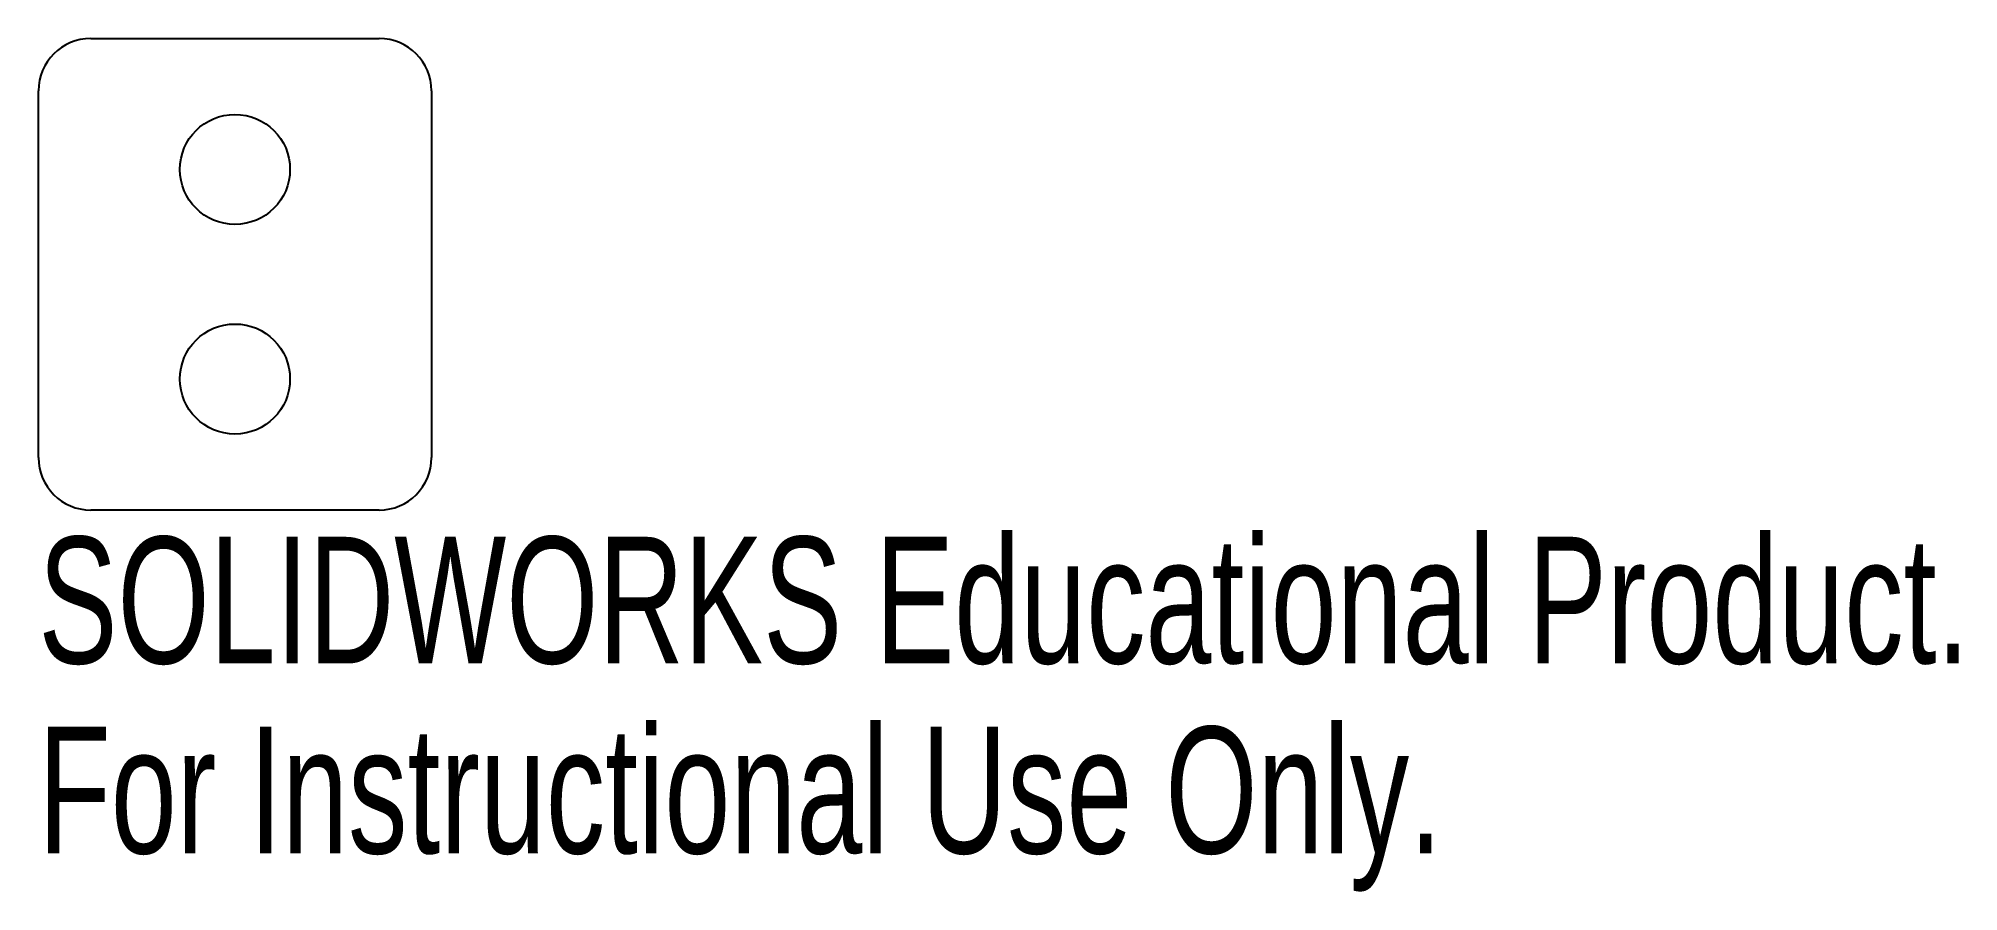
# Model space of a CAD drawing. Header units: millimetres. Extents: x -7.5 to 65.8, y -23.6 to 9.
import ezdxf

# ---------------------------------------------------------------- set-up
doc = ezdxf.new("R2010")
doc.units = ezdxf.units.MM
doc.styles.add('SLDTEXTSTYLE0', font='TXT', dxfattribs={"width": 0.7})

msp = doc.modelspace()

# ---------------------------------------------------------------- linework, layer by layer
at = {"color": 7, "linetype": 'Continuous', "lineweight": 25}
for p, q in [((-5.5, 9), (5.5, 9)), ((-7.5, -7), (-7.5, 7)), ((7.5, 7), (7.5, -7)), ((5.5, -9), (-5.5, -9))]:
    msp.add_line(p, q, dxfattribs=at)
for centre in [(0, 4), (0, -4)]:
    msp.add_circle(centre, 2.1, dxfattribs=at)
for centre, start, end in [((-5.5, 7), 90, 180), ((5.5, 7), 0, 90), ((-5.5, -7), 180, 270), ((5.5, -7), 270, 0)]:
    msp.add_arc(centre, 2, start, end, dxfattribs=at)

# ---------------------------------------------------------------- texts
at = {"color": 7, "linetype": 'Continuous', "char_height": 4.83362, "attachment_point": 1, "style": 'SLDTEXTSTYLE0'}
for s, insert in [('SOLIDWORKS Educational Product.', (-7.5, -10.02)), ('For Instructional Use Only.', (-7.5, -17.27))]:
    msp.add_mtext(s, dxfattribs=dict(at, insert=insert))

doc.saveas('drawing.dxf')
